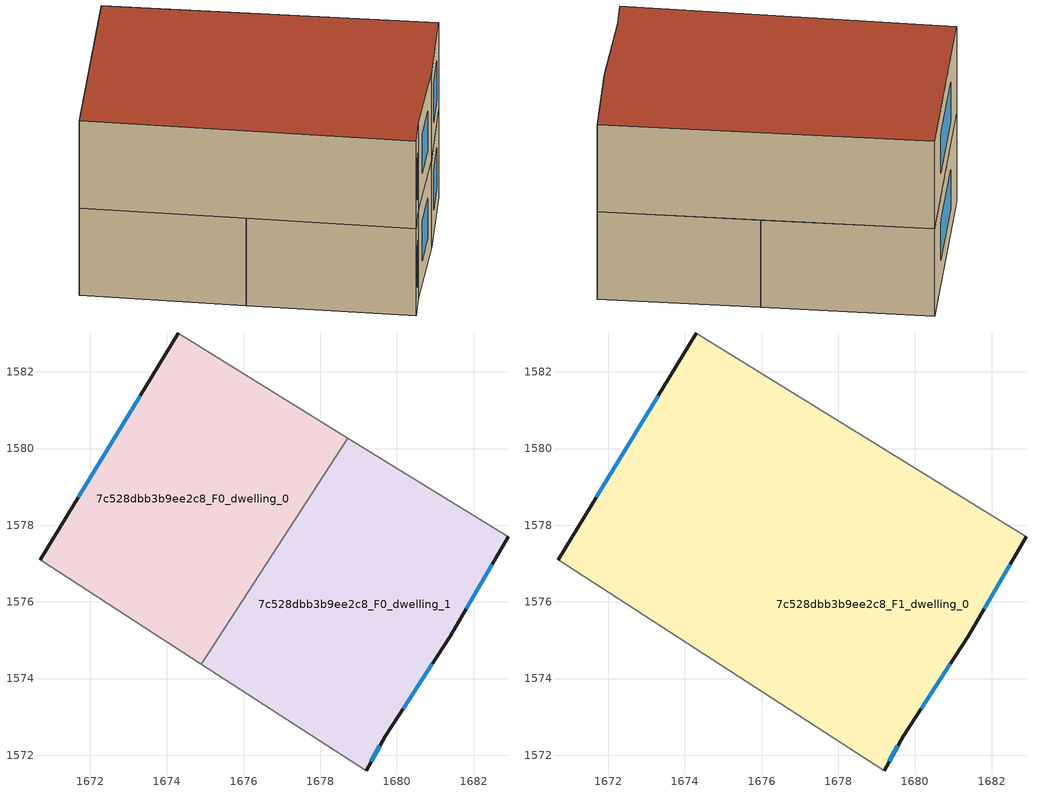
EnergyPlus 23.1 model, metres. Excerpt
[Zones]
7c528dbb3b9ee2c8_F0_dwelling_0
 floor ground (EU_floor_Construction): 1678.72,1580.28 1674.9,1574.38 1670.69,1577.1 1674.3,1583.01 z0
 wall outside (EU_wall_Construction): 1674.3,1583.01 1670.69,1577.1 z0:3
 wall adiabatic (EU_wall_Construction): 1678.72,1580.28 1674.3,1583.01 / 1670.69,1577.1 1674.9,1574.38 z0:3
 wall to 7c528dbb3b9ee2c8_F0_dwelling_1 (EU_wall_Construction): 1674.9,1574.38 1678.72,1580.28 z0:3
 window (EU_Window_Construction): 1673.3,1581.38 1671.68,1578.73 z0.83:2.17
7c528dbb3b9ee2c8_F0_dwelling_1
 floor ground (EU_floor_Construction): 1682.9,1577.7 1681.4,1575.1 1679.7,1572.5 1679.2,1571.6 1674.9,1574.38 1678.72,1580.28 z0
 wall outside (EU_wall_Construction): 1679.2,1571.6 1679.7,1572.5 1681.4,1575.1 1682.9,1577.7 z0:3
 wall adiabatic (EU_wall_Construction): 1682.9,1577.7 1678.72,1580.28 / 1674.9,1574.38 1679.2,1571.6 z0:3
 window (EU_Window_Construction): 1681.81,1575.82 1682.49,1576.99 / 1680.17,1573.21 1680.93,1574.38 / 1679.33,1571.85 1679.56,1572.25 z0.83:2.17
7c528dbb3b9ee2c8_F1_dwelling_0
 floor to 7c528dbb3b9ee2c8_F0_dwelling_0 (EU_floor_Construction): 1678.72,1580.28 1674.9,1574.38 1670.69,1577.1 1674.3,1583.01 z3
 floor to 7c528dbb3b9ee2c8_F0_dwelling_1 (EU_floor_Construction): 1682.9,1577.7 1681.4,1575.1 1679.7,1572.5 1679.2,1571.6 1674.9,1574.38 1678.72,1580.28 z3
 wall outside (EU_wall_Construction): 1674.3,1583.01 1670.69,1577.1 / 1679.2,1571.6 1679.7,1572.5 1681.4,1575.1 1682.9,1577.7 z3:6
 wall adiabatic (EU_wall_Construction): 1670.69,1577.1 1679.2,1571.6 / 1682.9,1577.7 1674.3,1583.01 z3:6
 window (EU_Window_Construction): 1673.3,1581.38 1671.68,1578.73 / 1681.81,1575.82 1682.49,1576.99 / 1680.17,1573.21 1680.93,1574.38 / 1679.33,1571.85 1679.56,1572.25 z3.83:5.17
 roof outside (EU_roof_Construction): 1679.7,1572.5 1681.4,1575.1 1682.9,1577.7 1674.3,1583.01 1670.69,1577.1 1679.2,1571.6 z6
[Building]
EU S2 Campaign: North Axis=0; Terrain=City; Solar Distribution=FullExterior
[Site:Location]
Lyon-Bron: Latitude=45.75; Longitude=5; Time Zone=1; Elevation=198
[SizingPeriod:WeatherFileDays]
AnnualSizingPeriod: Begin Month=1; Begin Day of Month=1; End Month=12; End Day of Month=31; Day of Week for Start Day=Monday; Use Weather File Daylight Saving Period=No; Use Weather File Rain and Snow Indicators=No
[MATERIAL]
EU_InternalMass_Material: Roughness=MediumRough; Thickness=0.1; Conductivity=1; Density=1800; Specific Heat=900; Thermal Absorptance=0.9; Solar Absorptance=0.7; Visible Absorptance=0.7
[MATERIAL:NOMASS] Roughness=MediumRough; Thermal Absorptance=0.9; Solar Absorptance=0.7; Visible Absorptance=0.7
Name | Thermal Resistance
EU_wall_NoMass | 0.87146
EU_roof_NoMass | 0.842276
EU_floor_NoMass | 0.496999
[WINDOWMATERIAL:SIMPLEGLAZINGSYSTEM]
EU_Window_SimpleGlazing: UFactor=2.2525; Solar Heat Gain Coefficient=0.76; Visible Transmittance=0.76
[CONSTRUCTION]
EU_wall_Construction: EU_wall_NoMass
EU_roof_Construction: EU_roof_NoMass
EU_floor_Construction: EU_floor_NoMass
EU_Window_Construction: EU_Window_SimpleGlazing
EU_InternalMass_Construction: EU_InternalMass_Material
[ZONE] Type=1; Multiplier=1; Ceiling Height=autocalculate; Floor Area=autocalculate; Part of Total Floor Area=Yes
Name | Volume
7c528dbb3b9ee2c8_F0_dwelling_0 | 106.838
7c528dbb3b9ee2c8_F1_dwelling_0 | 213.679
7c528dbb3b9ee2c8_F0_dwelling_1 | 106.844
[INTERNALMASS] Construction=EU_InternalMass_Construction
Name | Zone or ZoneList | Surface Area
7c528dbb3b9ee2c8_F0_dwelling_0_EU_InternalMass | 7c528dbb3b9ee2c8_F0_dwelling_0 | 35.6135
7c528dbb3b9ee2c8_F0_dwelling_1_EU_InternalMass | 7c528dbb3b9ee2c8_F0_dwelling_1 | 35.6146
7c528dbb3b9ee2c8_F1_dwelling_0_EU_InternalMass | 7c528dbb3b9ee2c8_F1_dwelling_0 | 71.2278
[OTHEREQUIPMENT] Fuel Type=Electricity; Design Level Calculation Method=Watts/Area; Power per Zone Floor Area=1; Fraction Latent=0; Fraction Radiant=0; Fraction Lost=0; Carbon Dioxide Generation Rate=0; EndUse Subcategory=EU_Step8_InternalGains
Name | Zone or ZoneList or Space or SpaceList | Schedule
EU_Step8_InternalGain_7c528dbb3b9ee2c8_F0_dwelling_0_f000 | 7c528dbb3b9ee2c8_F0_dwelling_0 | EU_Step8_GainSchedule_7c528dbb3b9ee2c8_F0_dwelling_0_f000
EU_Step8_InternalGain_7c528dbb3b9ee2c8_F0_dwelling_1_f000 | 7c528dbb3b9ee2c8_F0_dwelling_1 | EU_Step8_GainSchedule_7c528dbb3b9ee2c8_F0_dwelling_1_f000
EU_Step8_InternalGain_7c528dbb3b9ee2c8_F1_dwelling_0_f000 | 7c528dbb3b9ee2c8_F1_dwelling_0 | EU_Step8_GainSchedule_7c528dbb3b9ee2c8_F1_dwelling_0_f000
[ZONEVENTILATION:DESIGNFLOWRATE] Schedule=EU_AlwaysOn; Design Flow Rate Calculation Method=AirChanges/Hour; Air Changes per Hour=0.425; Ventilation Type=Natural; Fan Pressure Rise=0; Fan Total Efficiency=1; Constant Term Coefficient=1; Temperature Term Coefficient=0; Velocity Term Coefficient=0; Velocity Squared Term Coefficient=0; Minimum Indoor Temperature=-100; Maximum Indoor Temperature=100; Delta Temperature=-100; Minimum Outdoor Temperature=-100; Maximum Outdoor Temperature=100; Maximum Wind Speed=40
Name | Zone or ZoneList or Space or SpaceList
EU_ConstantAir_7c528dbb3b9ee2c8_F0_dwelling_0 | 7c528dbb3b9ee2c8_F0_dwelling_0
EU_ConstantAir_7c528dbb3b9ee2c8_F0_dwelling_1 | 7c528dbb3b9ee2c8_F0_dwelling_1
EU_ConstantAir_7c528dbb3b9ee2c8_F1_dwelling_0 | 7c528dbb3b9ee2c8_F1_dwelling_0
[HVACTEMPLATE:THERMOSTAT] Constant Heating Setpoint=20; Constant Cooling Setpoint=50
EU_HeatOnly_7c528dbb3b9ee2c8_F0_dwelling_0; EU_HeatOnly_7c528dbb3b9ee2c8_F0_dwelling_1; EU_HeatOnly_7c528dbb3b9ee2c8_F1_dwelling_0
[HVACTEMPLATE:ZONE:IDEALLOADSAIRSYSTEM] System Availability Schedule=EU_AlwaysOn; Maximum Heating Supply Air Temperature=50; Minimum Cooling Supply Air Temperature=13; Maximum Heating Supply Air Humidity Ratio=0.0156; Minimum Cooling Supply Air Humidity Ratio=0.0077; Heating Limit=NoLimit; Cooling Limit=NoLimit; Heating Availability Schedule=EU_AlwaysOn; Cooling Availability Schedule=EU_CoolingOff; Dehumidification Control Type=ConstantSensibleHeatRatio; Cooling Sensible Heat Ratio=0.7; Dehumidification Setpoint=60; Humidification Control Type=None; Humidification Setpoint=30; Outdoor Air Method=None; Outdoor Air Flow Rate per Person=0.00944; Outdoor Air Flow Rate per Zone Floor Area=0; Outdoor Air Flow Rate per Zone=0; Demand Controlled Ventilation Type=None; Outdoor Air Economizer Type=NoEconomizer; Heat Recovery Type=None; Sensible Heat Recovery Effectiveness=0.7; Latent Heat Recovery Effectiveness=0.65
Name | Template Thermostat
7c528dbb3b9ee2c8_F0_dwelling_0 | EU_HeatOnly_7c528dbb3b9ee2c8_F0_dwelling_0
7c528dbb3b9ee2c8_F0_dwelling_1 | EU_HeatOnly_7c528dbb3b9ee2c8_F0_dwelling_1
7c528dbb3b9ee2c8_F1_dwelling_0 | EU_HeatOnly_7c528dbb3b9ee2c8_F1_dwelling_0
[SIZING:ZONE] Zone Cooling Design Supply Air Temperature Input Method=SupplyAirTemperature; Zone Cooling Design Supply Air Temperature=13; Zone Heating Design Supply Air Temperature Input Method=SupplyAirTemperature; Zone Heating Design Supply Air Temperature=50; Zone Cooling Design Supply Air Humidity Ratio=0.008; Zone Heating Design Supply Air Humidity Ratio=0.008; Cooling Design Air Flow Method=DesignDay; Cooling Design Air Flow Rate=0; Cooling Minimum Air Flow per Zone Floor Area=0.000762; Cooling Minimum Air Flow=0; Cooling Minimum Air Flow Fraction=0.2; Heating Design Air Flow Method=DesignDay; Heating Design Air Flow Rate=0; Heating Maximum Air Flow per Zone Floor Area=0.002032; Heating Maximum Air Flow=0.141576; Heating Maximum Air Flow Fraction=0.3; Account for Dedicated Outdoor Air System=No; Dedicated Outdoor Air System Control Strategy=NeutralSupplyAir; Dedicated Outdoor Air Low Setpoint Temperature for Design=autosize; Dedicated Outdoor Air High Setpoint Temperature for Design=autosize; Zone Load Sizing Method=Sensible Load Only No Latent Load; Zone Latent Cooling Design Supply Air Humidity Ratio Input Method=HumidityRatioDifference; Zone Cooling Design Supply Air Humidity Ratio Difference=0.005; Zone Latent Heating Design Supply Air Humidity Ratio Input Method=HumidityRatioDifference; Zone Humidification Design Supply Air Humidity Ratio Difference=0.005
7c528dbb3b9ee2c8_F0_dwelling_0; 7c528dbb3b9ee2c8_F0_dwelling_1; 7c528dbb3b9ee2c8_F1_dwelling_0
[SCHEDULE:CONSTANT]
Name | Hourly Value
EU_AlwaysOn | 1
EU_CoolingOff | 0
[SCHEDULE:FILE] Column Number=1; Rows to Skip at Top=0; Number of Hours of Data=8760; Column Separator=Comma; Interpolate to Timestep=No; Minutes per Item=60; Adjust Schedule for Daylight Savings=Yes
Name | File
EU_Step8_GainSchedule_7c528dbb3b9ee2c8_F0_dwelling_0_f000 | ../../schedules/7c528dbb3b9ee2c8/7c528dbb3b9ee2c8_F0_dwelling_0_f000_gain.csv
EU_Step8_GainSchedule_7c528dbb3b9ee2c8_F0_dwelling_1_f000 | ../../schedules/7c528dbb3b9ee2c8/7c528dbb3b9ee2c8_F0_dwelling_1_f000_gain.csv
EU_Step8_GainSchedule_7c528dbb3b9ee2c8_F1_dwelling_0_f000 | ../../schedules/7c528dbb3b9ee2c8/7c528dbb3b9ee2c8_F1_dwelling_0_f000_gain.csv
